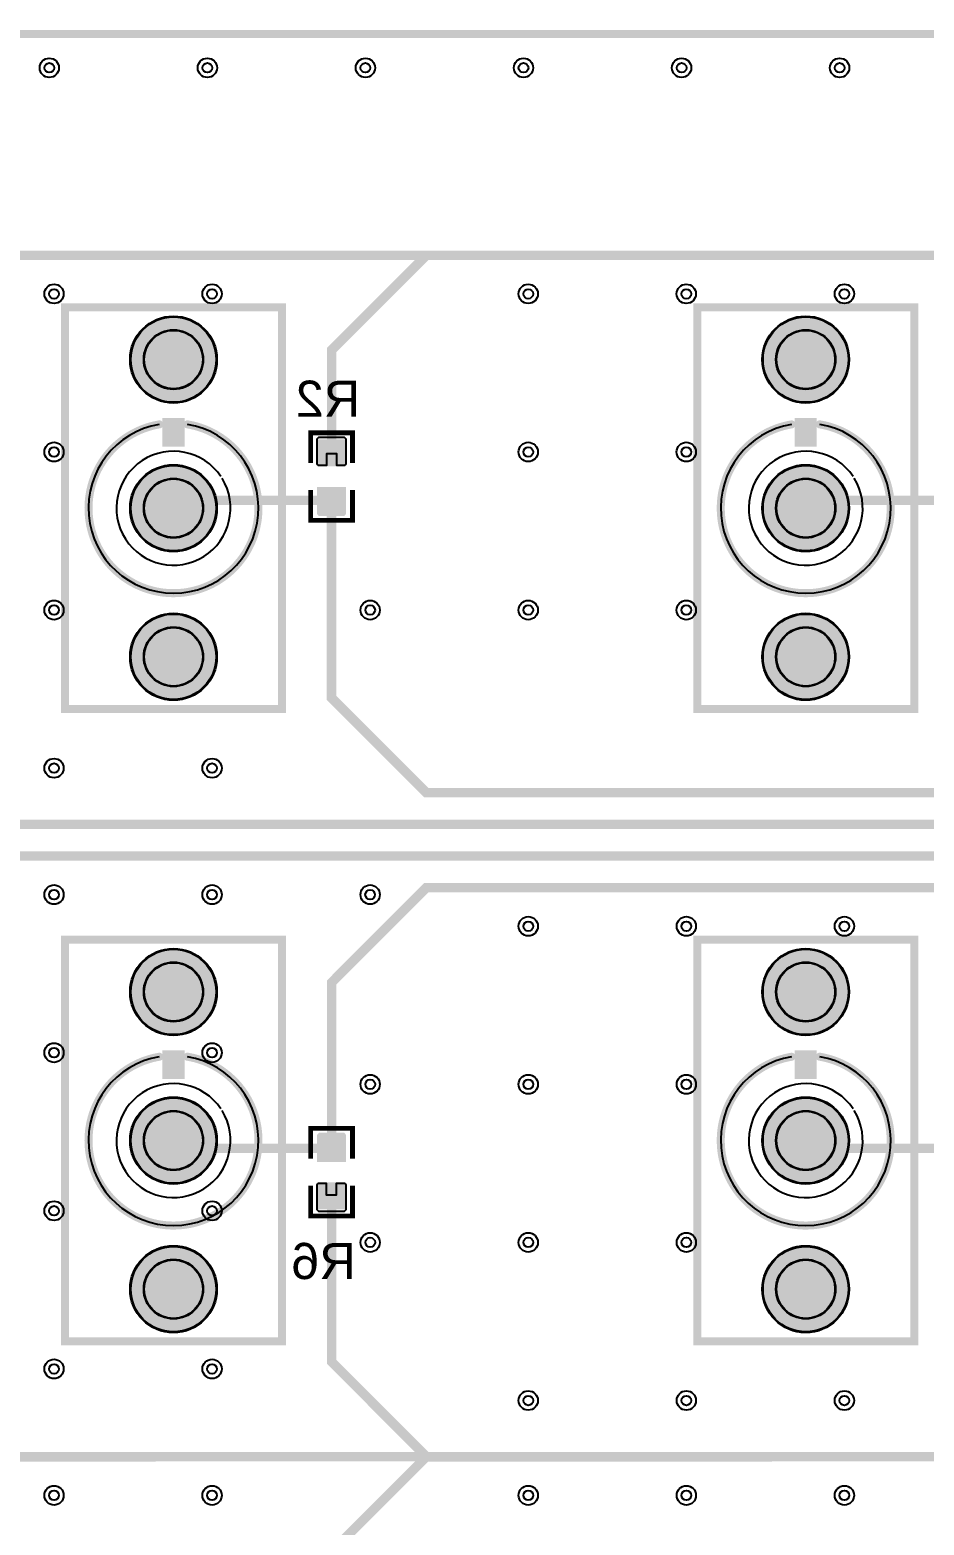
# Model space of a CAD drawing. Header units: millimetres. Extents: x 0 to 100, y 0 to 100.
# Drawn here: x 35.46 to 63.74, y 52.84 to 100.13 of the extents above; entities that cross this region are included whole.
import ezdxf

# ---------------------------------------------------------------- set-up
doc = ezdxf.new("R2010")
doc.units = ezdxf.units.MM
for name, color, linetype, true_color in [('BoardOutLine', 7, 'Continuous', 0xff00ff), ('BottomLayer', 7, 'Continuous', 0x0000ff), ('BottomPasteMaskLayer', 7, 'Continuous', 0x800000), ('BottomSilkLayer', 7, 'Continuous', 0x66cc33), ('BottomSolderMaskLayer', 7, 'Continuous', 0xaa00ff), ('Document', 7, 'Continuous', 0xffffff), ('Hole', 7, 'Continuous', 0x222222), ('Multi-Layer', 7, 'Continuous', 0xc0c0c0), ('TopSilkLayer', 7, 'Continuous', 0xffcc00), ('TopSolderMaskLayer', 7, 'Continuous', 0x800080)]:
    doc.layers.add(name, color=color, linetype=linetype, true_color=true_color)
doc.styles.get("Standard").update_dxf_attribs({"font": 'arial.ttf'})

msp = doc.modelspace()

# ---------------------------------------------------------------- hatches: boundary and pattern name
at = {"layer": 'BottomLayer'}
for points in [[(44.568, 86.35), (45.432, 86.35), (45.432, 87.156), (44.568, 87.156)], [(44.568, 85.65), (45.432, 85.65), (45.432, 84.844), (44.568, 84.844)], [(45.432, 64.35), (44.568, 64.35), (44.568, 65.156), (45.432, 65.156)], [(45.432, 63.65), (44.568, 63.65), (44.568, 62.844), (45.432, 62.844)]]:
    msp.add_hatch(color=256, dxfattribs=at).paths.add_polyline_path(points)
at = {"layer": 'BottomPasteMaskLayer'}
for points in [[(45.4, 85.645), (45.172, 85.645), (45.172, 85.265), (44.842, 85.265), (44.842, 85.645), (44.6, 85.645), (44.55, 85.595), (44.55, 84.805), (44.6, 84.755), (45.4, 84.755), (45.45, 84.805), (45.45, 85.595)], [(44.6, 64.355), (44.828, 64.355), (44.828, 64.735), (45.158, 64.735), (45.158, 64.355), (45.4, 64.355), (45.45, 64.405), (45.45, 65.195), (45.4, 65.245), (44.6, 65.245), (44.55, 65.195), (44.55, 64.405)]]:
    msp.add_hatch(color=256, dxfattribs=at).paths.add_polyline_path(points)
at = {"layer": 'BottomSolderMaskLayer'}
for points in [[(38.625, 89.7, 1), (41.375, 89.7, 1)], [(58.625, 89.7, 1), (61.375, 89.7, 1)], [(44.541, 86.326), (45.459, 86.326), (45.459, 87.18), (44.541, 87.18)], [(38.625, 85, 1), (41.375, 85, 1)], [(58.625, 85, 1), (61.375, 85, 1)], [(44.541, 85.674), (45.459, 85.674), (45.459, 84.82), (44.541, 84.82)], [(38.625, 80.3, 1), (41.375, 80.3, 1)], [(58.625, 80.3, 1), (61.375, 80.3, 1)], [(38.625, 69.7, 1), (41.375, 69.7, 1)], [(58.625, 69.7, 1), (61.375, 69.7, 1)], [(38.625, 65, 1), (41.375, 65, 1)], [(58.625, 65, 1), (61.375, 65, 1)], [(45.459, 64.326), (44.541, 64.326), (44.541, 65.18), (45.459, 65.18)], [(45.459, 63.674), (44.541, 63.674), (44.541, 62.82), (45.459, 62.82)], [(38.625, 60.3, 1), (41.375, 60.3, 1)], [(58.625, 60.3, 1), (61.375, 60.3, 1)]]:
    msp.add_hatch(color=256, dxfattribs=at).paths.add_polyline_path(points)
at = {"layer": 'Document'}
for points in [[(39.571, 87.525), (39.5, 87.512), (39.43, 87.497), (39.359, 87.48), (39.29, 87.46), (39.221, 87.439), (39.152, 87.417), (39.084, 87.392), (39.017, 87.365), (38.951, 87.336), (38.886, 87.306), (38.821, 87.273), (38.757, 87.239), (38.695, 87.203), (38.633, 87.166), (38.573, 87.126), (38.513, 87.085), (38.455, 87.042), (38.398, 86.998), (38.342, 86.952), (38.288, 86.905), (38.235, 86.856), (38.183, 86.805), (38.133, 86.753), (38.085, 86.7), (38.037, 86.645), (37.992, 86.589), (37.948, 86.532), (37.905, 86.473), (37.865, 86.414), (37.826, 86.353), (37.788, 86.291), (37.753, 86.228), (37.719, 86.164), (37.687, 86.1), (37.657, 86.034), (37.629, 85.968), (37.603, 85.9), (37.578, 85.832), (37.556, 85.764), (37.535, 85.695), (37.516, 85.625), (37.5, 85.555), (37.485, 85.484), (37.473, 85.413), (37.462, 85.341), (37.453, 85.27), (37.447, 85.198), (37.442, 85.126), (37.44, 85.053), (37.439, 84.981), (37.441, 84.909), (37.444, 84.837), (37.45, 84.765), (37.458, 84.693), (37.467, 84.622), (37.479, 84.55), (37.493, 84.479), (37.508, 84.409), (37.526, 84.339), (37.546, 84.269), (37.567, 84.2), (37.591, 84.132), (37.616, 84.065), (37.643, 83.998), (37.673, 83.932), (37.704, 83.867), (37.736, 83.802), (37.771, 83.739), (37.808, 83.677), (37.846, 83.615), (37.886, 83.555), (37.927, 83.496), (37.97, 83.438), (38.015, 83.382), (38.062, 83.326), (38.11, 83.272), (38.159, 83.22), (38.21, 83.168), (38.262, 83.119), (38.316, 83.071), (38.371, 83.024), (38.428, 82.979), (38.485, 82.935), (38.544, 82.893), (38.604, 82.853), (38.665, 82.815), (38.727, 82.778), (38.79, 82.743), (38.855, 82.71), (38.92, 82.678), (38.985, 82.649), (39.052, 82.621), (39.12, 82.595), (39.188, 82.571), (39.257, 82.549), (39.326, 82.529), (39.396, 82.511), (39.466, 82.495), (39.537, 82.481), (39.608, 82.469), (39.68, 82.459), (39.752, 82.451), (39.824, 82.445), (39.896, 82.441), (39.968, 82.439), (40.04, 82.439), (40.112, 82.442), (40.184, 82.446), (40.256, 82.452), (40.328, 82.46), (40.399, 82.47), (40.471, 82.483), (40.541, 82.497), (40.612, 82.513), (40.682, 82.531), (40.751, 82.552), (40.82, 82.574), (40.888, 82.598), (40.955, 82.624), (41.022, 82.652), (41.088, 82.681), (41.153, 82.713), (41.217, 82.746), (41.28, 82.782), (41.342, 82.819), (41.403, 82.857), (41.462, 82.898), (41.521, 82.94), (41.579, 82.983), (41.635, 83.029), (41.69, 83.076), (41.743, 83.124), (41.796, 83.174), (41.846, 83.225), (41.896, 83.278), (41.943, 83.332), (41.99, 83.388), (42.034, 83.444), (42.077, 83.502), (42.119, 83.562), (42.159, 83.622), (42.197, 83.683), (42.233, 83.746), (42.267, 83.809), (42.3, 83.874), (42.331, 83.939), (42.36, 84.005), (42.387, 84.072), (42.412, 84.14), (42.435, 84.208), (42.457, 84.277), (42.476, 84.346), (42.494, 84.417), (42.509, 84.487), (42.523, 84.558), (42.534, 84.629), (42.543, 84.701), (42.551, 84.773), (42.556, 84.845), (42.56, 84.917), (42.561, 84.989), (42.56, 85.061), (42.557, 85.133), (42.553, 85.205), (42.546, 85.277), (42.537, 85.349), (42.526, 85.42), (42.513, 85.491), (42.498, 85.562), (42.482, 85.632), (42.463, 85.702), (42.442, 85.771), (42.419, 85.84), (42.395, 85.908), (42.368, 85.975), (42.34, 86.041), (42.309, 86.107), (42.277, 86.171), (42.243, 86.235), (42.208, 86.298), (42.17, 86.36), (42.131, 86.42), (42.09, 86.48), (42.048, 86.538), (42.003, 86.595), (41.958, 86.651), (41.91, 86.706), (41.861, 86.759), (41.811, 86.811), (41.759, 86.861), (41.706, 86.91), (41.652, 86.957), (41.596, 87.003), (41.539, 87.047), (41.48, 87.09), (41.421, 87.131), (41.36, 87.17), (41.298, 87.207), (41.236, 87.243), (41.172, 87.277), (41.107, 87.309), (41.042, 87.339), (40.975, 87.368), (40.908, 87.394), (40.84, 87.419), (40.772, 87.442), (40.703, 87.463), (40.633, 87.481), (40.563, 87.498), (40.492, 87.513), (40.421, 87.526), (40.405, 87.53), (40.389, 87.536), (40.375, 87.544), (40.361, 87.553), (40.349, 87.565), (40.339, 87.578), (40.33, 87.592), (40.323, 87.607), (40.318, 87.623), (40.316, 87.639), (40.315, 87.656), (40.317, 87.672), (40.32, 87.688), (40.326, 87.704), (40.334, 87.719), (40.344, 87.732), (40.355, 87.744), (40.368, 87.755), (40.382, 87.763), (40.397, 87.77), (40.413, 87.775), (40.43, 87.778), (40.446, 87.778), (40.463, 87.777), (40.537, 87.763), (40.612, 87.748), (40.685, 87.73), (40.759, 87.711), (40.831, 87.689), (40.903, 87.666), (40.975, 87.641), (41.046, 87.614), (41.116, 87.584), (41.185, 87.554), (41.253, 87.521), (41.32, 87.486), (41.387, 87.45), (41.452, 87.411), (41.517, 87.371), (41.58, 87.33), (41.642, 87.286), (41.703, 87.241), (41.763, 87.195), (41.821, 87.146), (41.878, 87.097), (41.934, 87.045), (41.988, 86.993), (42.041, 86.938), (42.093, 86.883), (42.143, 86.826), (42.191, 86.767), (42.238, 86.708), (42.283, 86.647), (42.327, 86.585), (42.368, 86.522), (42.408, 86.457), (42.447, 86.392), (42.483, 86.326), (42.518, 86.258), (42.551, 86.19), (42.582, 86.121), (42.611, 86.051), (42.639, 85.98), (42.664, 85.909), (42.688, 85.837), (42.709, 85.764), (42.729, 85.691), (42.747, 85.617), (42.762, 85.543), (42.776, 85.469), (42.787, 85.394), (42.797, 85.319), (42.805, 85.243), (42.81, 85.168), (42.814, 85.092), (42.815, 85.016), (42.814, 84.94), (42.812, 84.865), (42.807, 84.789), (42.8, 84.713), (42.792, 84.638), (42.781, 84.563), (42.768, 84.488), (42.753, 84.414), (42.737, 84.34), (42.718, 84.267), (42.697, 84.194), (42.674, 84.122), (42.65, 84.05), (42.623, 83.979), (42.595, 83.909), (42.565, 83.839), (42.532, 83.771), (42.498, 83.703), (42.463, 83.636), (42.425, 83.57), (42.386, 83.506), (42.344, 83.442), (42.302, 83.379), (42.257, 83.318), (42.211, 83.258), (42.163, 83.199), (42.114, 83.141), (42.063, 83.085), (42.011, 83.03), (41.957, 82.977), (41.902, 82.925), (41.846, 82.874), (41.788, 82.826), (41.729, 82.778), (41.668, 82.732), (41.606, 82.688), (41.544, 82.646), (41.48, 82.605), (41.415, 82.566), (41.349, 82.529), (41.282, 82.494), (41.214, 82.46), (41.145, 82.428), (41.075, 82.398), (41.005, 82.37), (40.934, 82.344), (40.862, 82.32), (40.789, 82.298), (40.716, 82.278), (40.643, 82.259), (40.569, 82.243), (40.494, 82.229), (40.42, 82.217), (40.345, 82.206), (40.269, 82.198), (40.194, 82.192), (40.118, 82.188), (40.042, 82.185), (39.967, 82.185), (39.891, 82.187), (39.815, 82.191), (39.74, 82.197), (39.664, 82.205), (39.589, 82.215), (39.514, 82.227), (39.44, 82.241), (39.366, 82.257), (39.292, 82.276), (39.219, 82.296), (39.147, 82.318), (39.075, 82.342), (39.003, 82.367), (38.933, 82.395), (38.863, 82.425), (38.794, 82.456), (38.726, 82.49), (38.659, 82.525), (38.593, 82.562), (38.528, 82.601), (38.464, 82.641), (38.401, 82.683), (38.339, 82.727), (38.279, 82.773), (38.219, 82.82), (38.161, 82.869), (38.104, 82.919), (38.049, 82.971), (37.995, 83.024), (37.943, 83.079), (37.892, 83.135), (37.842, 83.192), (37.794, 83.251), (37.748, 83.311), (37.704, 83.372), (37.661, 83.435), (37.619, 83.498), (37.58, 83.563), (37.542, 83.628), (37.506, 83.695), (37.472, 83.763), (37.439, 83.831), (37.409, 83.901), (37.38, 83.971), (37.353, 84.042), (37.328, 84.113), (37.306, 84.186), (37.285, 84.258), (37.266, 84.332), (37.249, 84.406), (37.234, 84.48), (37.221, 84.554), (37.21, 84.629), (37.201, 84.705), (37.194, 84.78), (37.189, 84.856), (37.186, 84.932), (37.185, 85.007), (37.186, 85.083), (37.19, 85.159), (37.195, 85.234), (37.202, 85.31), (37.212, 85.385), (37.223, 85.46), (37.236, 85.535), (37.252, 85.609), (37.269, 85.683), (37.289, 85.756), (37.31, 85.829), (37.333, 85.901), (37.358, 85.972), (37.385, 86.043), (37.414, 86.113), (37.445, 86.182), (37.478, 86.25), (37.513, 86.318), (37.549, 86.384), (37.587, 86.45), (37.627, 86.514), (37.669, 86.578), (37.712, 86.64), (37.757, 86.701), (37.804, 86.76), (37.852, 86.819), (37.902, 86.876), (37.953, 86.932), (38.006, 86.986), (38.06, 87.039), (38.115, 87.091), (38.172, 87.141), (38.231, 87.189), (38.29, 87.236), (38.351, 87.281), (38.413, 87.325), (38.476, 87.367), (38.54, 87.407), (38.606, 87.445), (38.672, 87.482), (38.739, 87.517), (38.808, 87.55), (38.877, 87.581), (38.947, 87.61), (39.017, 87.638), (39.089, 87.663), (39.161, 87.687), (39.233, 87.708), (39.306, 87.728), (39.38, 87.746), (39.454, 87.761), (39.529, 87.775), (39.545, 87.777), (39.561, 87.777), (39.577, 87.775), (39.592, 87.771), (39.607, 87.765), (39.621, 87.757), (39.634, 87.747), (39.646, 87.736), (39.656, 87.723), (39.664, 87.709), (39.671, 87.695), (39.675, 87.679), (39.678, 87.664), (39.679, 87.647), (39.677, 87.631), (39.674, 87.616), (39.669, 87.601), (39.661, 87.586), (39.652, 87.573), (39.642, 87.561), (39.63, 87.55), (39.616, 87.541), (39.602, 87.534), (39.587, 87.528), (39.571, 87.525)], [(39.65, 86.95), (40.35, 86.95), (40.35, 87.85), (39.65, 87.85)], [(59.571, 87.525), (59.5, 87.512), (59.43, 87.497), (59.359, 87.48), (59.29, 87.461), (59.221, 87.44), (59.152, 87.417), (59.084, 87.392), (59.017, 87.365), (58.951, 87.336), (58.886, 87.306), (58.821, 87.273), (58.757, 87.239), (58.695, 87.203), (58.633, 87.166), (58.573, 87.126), (58.513, 87.085), (58.455, 87.043), (58.398, 86.998), (58.342, 86.952), (58.288, 86.905), (58.235, 86.856), (58.183, 86.805), (58.133, 86.753), (58.085, 86.7), (58.037, 86.645), (57.992, 86.589), (57.948, 86.532), (57.905, 86.473), (57.865, 86.414), (57.826, 86.353), (57.788, 86.291), (57.753, 86.228), (57.719, 86.165), (57.687, 86.1), (57.657, 86.034), (57.629, 85.968), (57.603, 85.9), (57.578, 85.832), (57.556, 85.764), (57.535, 85.695), (57.516, 85.625), (57.5, 85.555), (57.485, 85.484), (57.473, 85.413), (57.462, 85.341), (57.453, 85.27), (57.447, 85.198), (57.442, 85.126), (57.44, 85.054), (57.439, 84.981), (57.441, 84.909), (57.444, 84.837), (57.45, 84.765), (57.457, 84.693), (57.467, 84.622), (57.479, 84.55), (57.493, 84.479), (57.508, 84.409), (57.526, 84.339), (57.545, 84.269), (57.567, 84.201), (57.591, 84.132), (57.616, 84.065), (57.643, 83.998), (57.672, 83.932), (57.704, 83.867), (57.736, 83.802), (57.771, 83.739), (57.808, 83.677), (57.846, 83.615), (57.886, 83.555), (57.927, 83.496), (57.97, 83.438), (58.015, 83.382), (58.062, 83.326), (58.11, 83.272), (58.159, 83.22), (58.21, 83.169), (58.262, 83.119), (58.316, 83.071), (58.371, 83.024), (58.428, 82.979), (58.485, 82.935), (58.544, 82.893), (58.604, 82.853), (58.665, 82.815), (58.727, 82.778), (58.79, 82.743), (58.854, 82.71), (58.919, 82.678), (58.985, 82.649), (59.052, 82.621), (59.12, 82.595), (59.188, 82.571), (59.256, 82.549), (59.326, 82.529), (59.396, 82.511), (59.466, 82.495), (59.537, 82.481), (59.608, 82.469), (59.68, 82.459), (59.752, 82.451), (59.823, 82.445), (59.896, 82.441), (59.968, 82.439), (60.04, 82.439), (60.112, 82.442), (60.184, 82.446), (60.256, 82.452), (60.328, 82.46), (60.399, 82.47), (60.471, 82.483), (60.541, 82.497), (60.612, 82.513), (60.682, 82.531), (60.751, 82.552), (60.82, 82.574), (60.888, 82.598), (60.955, 82.624), (61.022, 82.652), (61.088, 82.682), (61.152, 82.713), (61.216, 82.746), (61.28, 82.782), (61.342, 82.819), (61.403, 82.857), (61.462, 82.898), (61.521, 82.94), (61.579, 82.984), (61.635, 83.029), (61.69, 83.076), (61.743, 83.124), (61.795, 83.174), (61.846, 83.225), (61.896, 83.278), (61.943, 83.332), (61.99, 83.388), (62.034, 83.444), (62.077, 83.502), (62.119, 83.562), (62.158, 83.622), (62.196, 83.683), (62.233, 83.746), (62.267, 83.809), (62.3, 83.874), (62.331, 83.939), (62.36, 84.005), (62.387, 84.072), (62.412, 84.14), (62.435, 84.208), (62.457, 84.277), (62.476, 84.346), (62.494, 84.417), (62.509, 84.487), (62.522, 84.558), (62.534, 84.629), (62.543, 84.701), (62.551, 84.773), (62.556, 84.845), (62.56, 84.917), (62.561, 84.989), (62.56, 85.061), (62.557, 85.133), (62.553, 85.206), (62.546, 85.277), (62.537, 85.349), (62.526, 85.42), (62.513, 85.492), (62.498, 85.562), (62.482, 85.632), (62.463, 85.702), (62.442, 85.771), (62.419, 85.84), (62.395, 85.908), (62.368, 85.975), (62.34, 86.041), (62.309, 86.107), (62.277, 86.171), (62.243, 86.235), (62.208, 86.298), (62.17, 86.36), (62.131, 86.42), (62.09, 86.48), (62.048, 86.538), (62.003, 86.595), (61.958, 86.651), (61.91, 86.706), (61.861, 86.759), (61.811, 86.811), (61.759, 86.861), (61.706, 86.91), (61.652, 86.957), (61.596, 87.003), (61.539, 87.047), (61.48, 87.09), (61.421, 87.131), (61.36, 87.17), (61.298, 87.207), (61.236, 87.243), (61.172, 87.277), (61.107, 87.309), (61.042, 87.34), (60.975, 87.368), (60.908, 87.395), (60.84, 87.419), (60.772, 87.442), (60.703, 87.463), (60.633, 87.482), (60.563, 87.498), (60.492, 87.513), (60.421, 87.526), (60.405, 87.53), (60.389, 87.536), (60.375, 87.544), (60.361, 87.553), (60.349, 87.565), (60.339, 87.578), (60.33, 87.592), (60.323, 87.607), (60.318, 87.623), (60.315, 87.639), (60.315, 87.656), (60.317, 87.672), (60.32, 87.688), (60.326, 87.704), (60.334, 87.719), (60.344, 87.732), (60.355, 87.744), (60.368, 87.755), (60.382, 87.764), (60.397, 87.77), (60.413, 87.775), (60.43, 87.778), (60.446, 87.778), (60.463, 87.777), (60.537, 87.763), (60.612, 87.748), (60.685, 87.73), (60.759, 87.711), (60.831, 87.689), (60.903, 87.666), (60.975, 87.641), (61.045, 87.614), (61.115, 87.585), (61.185, 87.554), (61.253, 87.521), (61.32, 87.486), (61.387, 87.45), (61.452, 87.411), (61.517, 87.372), (61.58, 87.33), (61.642, 87.286), (61.703, 87.241), (61.763, 87.195), (61.821, 87.147), (61.878, 87.097), (61.934, 87.045), (61.988, 86.993), (62.041, 86.938), (62.093, 86.883), (62.143, 86.826), (62.191, 86.767), (62.238, 86.708), (62.283, 86.647), (62.326, 86.585), (62.368, 86.522), (62.408, 86.457), (62.447, 86.392), (62.483, 86.326), (62.518, 86.258), (62.551, 86.19), (62.582, 86.121), (62.611, 86.051), (62.639, 85.98), (62.664, 85.909), (62.688, 85.837), (62.709, 85.764), (62.729, 85.691), (62.746, 85.617), (62.762, 85.543), (62.776, 85.469), (62.787, 85.394), (62.797, 85.319), (62.804, 85.243), (62.81, 85.168), (62.813, 85.092), (62.815, 85.016), (62.814, 84.94), (62.812, 84.865), (62.807, 84.789), (62.8, 84.713), (62.792, 84.638), (62.781, 84.563), (62.768, 84.488), (62.753, 84.414), (62.737, 84.34), (62.718, 84.267), (62.697, 84.194), (62.674, 84.122), (62.65, 84.05), (62.623, 83.979), (62.595, 83.909), (62.564, 83.839), (62.532, 83.771), (62.498, 83.703), (62.462, 83.636), (62.425, 83.57), (62.386, 83.506), (62.344, 83.442), (62.302, 83.379), (62.257, 83.318), (62.211, 83.258), (62.163, 83.199), (62.114, 83.141), (62.063, 83.085), (62.011, 83.03), (61.957, 82.977), (61.902, 82.925), (61.846, 82.874), (61.788, 82.826), (61.728, 82.778), (61.668, 82.733), (61.606, 82.688), (61.544, 82.646), (61.48, 82.605), (61.415, 82.566), (61.349, 82.529), (61.282, 82.494), (61.214, 82.46), (61.145, 82.428), (61.075, 82.399), (61.005, 82.371), (60.934, 82.344), (60.862, 82.32), (60.789, 82.298), (60.716, 82.278), (60.643, 82.259), (60.569, 82.243), (60.494, 82.229), (60.42, 82.217), (60.345, 82.206), (60.269, 82.198), (60.194, 82.192), (60.118, 82.188), (60.042, 82.185), (59.967, 82.185), (59.891, 82.187), (59.815, 82.191), (59.74, 82.197), (59.664, 82.205), (59.589, 82.215), (59.514, 82.227), (59.44, 82.241), (59.366, 82.258), (59.292, 82.276), (59.219, 82.296), (59.147, 82.318), (59.075, 82.342), (59.003, 82.367), (58.933, 82.395), (58.863, 82.425), (58.794, 82.456), (58.726, 82.49), (58.659, 82.525), (58.593, 82.562), (58.528, 82.601), (58.464, 82.641), (58.401, 82.683), (58.339, 82.727), (58.279, 82.773), (58.219, 82.82), (58.161, 82.869), (58.104, 82.919), (58.049, 82.971), (57.995, 83.024), (57.943, 83.079), (57.892, 83.135), (57.842, 83.192), (57.794, 83.251), (57.748, 83.311), (57.703, 83.372), (57.66, 83.435), (57.619, 83.498), (57.58, 83.563), (57.542, 83.629), (57.506, 83.695), (57.472, 83.763), (57.439, 83.831), (57.409, 83.901), (57.38, 83.971), (57.353, 84.042), (57.328, 84.113), (57.306, 84.186), (57.285, 84.258), (57.266, 84.332), (57.249, 84.406), (57.234, 84.48), (57.221, 84.555), (57.21, 84.63), (57.201, 84.705), (57.194, 84.78), (57.189, 84.856), (57.186, 84.932), (57.185, 85.007), (57.186, 85.083), (57.19, 85.159), (57.195, 85.234), (57.202, 85.31), (57.212, 85.385), (57.223, 85.46), (57.236, 85.535), (57.252, 85.609), (57.269, 85.683), (57.288, 85.756), (57.31, 85.829), (57.333, 85.901), (57.358, 85.972), (57.385, 86.043), (57.414, 86.113), (57.445, 86.182), (57.478, 86.25), (57.513, 86.318), (57.549, 86.384), (57.587, 86.45), (57.627, 86.514), (57.669, 86.578), (57.712, 86.64), (57.757, 86.701), (57.804, 86.761), (57.852, 86.819), (57.901, 86.876), (57.953, 86.932), (58.006, 86.986), (58.06, 87.039), (58.115, 87.091), (58.172, 87.141), (58.231, 87.189), (58.29, 87.236), (58.351, 87.281), (58.413, 87.325), (58.476, 87.367), (58.54, 87.407), (58.606, 87.445), (58.672, 87.482), (58.739, 87.517), (58.808, 87.55), (58.877, 87.581), (58.946, 87.61), (59.017, 87.638), (59.088, 87.663), (59.161, 87.687), (59.233, 87.708), (59.306, 87.728), (59.38, 87.746), (59.454, 87.762), (59.529, 87.775), (59.545, 87.777), (59.561, 87.777), (59.577, 87.775), (59.592, 87.771), (59.607, 87.765), (59.621, 87.757), (59.634, 87.747), (59.646, 87.736), (59.656, 87.723), (59.664, 87.71), (59.671, 87.695), (59.675, 87.679), (59.678, 87.664), (59.679, 87.648), (59.677, 87.632), (59.674, 87.616), (59.668, 87.601), (59.661, 87.586), (59.652, 87.573), (59.642, 87.561), (59.63, 87.55), (59.616, 87.541), (59.602, 87.534), (59.587, 87.528), (59.571, 87.525)], [(59.65, 86.95), (60.35, 86.95), (60.35, 87.85), (59.65, 87.85)], [(39.571, 67.525), (39.5, 67.512), (39.43, 67.497), (39.359, 67.48), (39.29, 67.461), (39.221, 67.44), (39.152, 67.417), (39.084, 67.392), (39.017, 67.365), (38.951, 67.336), (38.886, 67.306), (38.821, 67.273), (38.757, 67.239), (38.695, 67.203), (38.633, 67.166), (38.573, 67.126), (38.513, 67.085), (38.455, 67.043), (38.398, 66.998), (38.342, 66.952), (38.288, 66.905), (38.235, 66.856), (38.183, 66.805), (38.133, 66.753), (38.085, 66.7), (38.037, 66.645), (37.992, 66.589), (37.948, 66.532), (37.905, 66.473), (37.865, 66.414), (37.826, 66.353), (37.788, 66.291), (37.753, 66.228), (37.719, 66.165), (37.687, 66.1), (37.657, 66.034), (37.629, 65.968), (37.603, 65.9), (37.578, 65.832), (37.556, 65.764), (37.535, 65.695), (37.516, 65.625), (37.5, 65.555), (37.485, 65.484), (37.473, 65.413), (37.462, 65.341), (37.453, 65.27), (37.447, 65.198), (37.442, 65.126), (37.44, 65.054), (37.439, 64.981), (37.441, 64.909), (37.444, 64.837), (37.45, 64.765), (37.457, 64.693), (37.467, 64.622), (37.479, 64.55), (37.493, 64.479), (37.508, 64.409), (37.526, 64.339), (37.545, 64.269), (37.567, 64.201), (37.591, 64.132), (37.616, 64.065), (37.643, 63.998), (37.672, 63.932), (37.704, 63.867), (37.736, 63.802), (37.771, 63.739), (37.808, 63.677), (37.846, 63.615), (37.886, 63.555), (37.927, 63.496), (37.97, 63.438), (38.015, 63.382), (38.062, 63.326), (38.11, 63.272), (38.159, 63.22), (38.21, 63.169), (38.262, 63.119), (38.316, 63.071), (38.371, 63.024), (38.428, 62.979), (38.485, 62.935), (38.544, 62.893), (38.604, 62.853), (38.665, 62.815), (38.727, 62.778), (38.79, 62.743), (38.854, 62.71), (38.919, 62.678), (38.985, 62.649), (39.052, 62.621), (39.12, 62.595), (39.188, 62.571), (39.256, 62.549), (39.326, 62.529), (39.396, 62.511), (39.466, 62.495), (39.537, 62.481), (39.608, 62.469), (39.68, 62.459), (39.752, 62.451), (39.823, 62.445), (39.896, 62.441), (39.968, 62.439), (40.04, 62.439), (40.112, 62.442), (40.184, 62.446), (40.256, 62.452), (40.328, 62.46), (40.399, 62.47), (40.471, 62.483), (40.541, 62.497), (40.612, 62.513), (40.682, 62.531), (40.751, 62.552), (40.82, 62.574), (40.888, 62.598), (40.955, 62.624), (41.022, 62.652), (41.088, 62.682), (41.152, 62.713), (41.216, 62.746), (41.28, 62.782), (41.342, 62.819), (41.403, 62.857), (41.462, 62.898), (41.521, 62.94), (41.579, 62.984), (41.635, 63.029), (41.69, 63.076), (41.743, 63.124), (41.795, 63.174), (41.846, 63.225), (41.896, 63.278), (41.943, 63.332), (41.99, 63.388), (42.034, 63.444), (42.077, 63.502), (42.119, 63.562), (42.158, 63.622), (42.196, 63.683), (42.233, 63.746), (42.267, 63.809), (42.3, 63.874), (42.331, 63.939), (42.36, 64.005), (42.387, 64.072), (42.412, 64.14), (42.435, 64.208), (42.457, 64.277), (42.476, 64.346), (42.494, 64.417), (42.509, 64.487), (42.522, 64.558), (42.534, 64.629), (42.543, 64.701), (42.551, 64.773), (42.556, 64.845), (42.56, 64.917), (42.561, 64.989), (42.56, 65.061), (42.557, 65.133), (42.553, 65.206), (42.546, 65.277), (42.537, 65.349), (42.526, 65.42), (42.513, 65.492), (42.498, 65.562), (42.482, 65.632), (42.463, 65.702), (42.442, 65.771), (42.419, 65.84), (42.395, 65.908), (42.368, 65.975), (42.34, 66.041), (42.309, 66.107), (42.277, 66.171), (42.243, 66.235), (42.208, 66.298), (42.17, 66.36), (42.131, 66.42), (42.09, 66.48), (42.048, 66.538), (42.003, 66.595), (41.958, 66.651), (41.91, 66.706), (41.861, 66.759), (41.811, 66.811), (41.759, 66.861), (41.706, 66.91), (41.652, 66.957), (41.596, 67.003), (41.539, 67.047), (41.48, 67.09), (41.421, 67.131), (41.36, 67.17), (41.298, 67.207), (41.236, 67.243), (41.172, 67.277), (41.107, 67.309), (41.042, 67.34), (40.975, 67.368), (40.908, 67.395), (40.84, 67.419), (40.772, 67.442), (40.703, 67.463), (40.633, 67.482), (40.563, 67.498), (40.492, 67.513), (40.421, 67.526), (40.405, 67.53), (40.389, 67.536), (40.375, 67.544), (40.361, 67.553), (40.349, 67.565), (40.339, 67.578), (40.33, 67.592), (40.323, 67.607), (40.318, 67.623), (40.315, 67.639), (40.315, 67.656), (40.317, 67.672), (40.32, 67.688), (40.326, 67.704), (40.334, 67.719), (40.344, 67.732), (40.355, 67.744), (40.368, 67.755), (40.382, 67.764), (40.397, 67.77), (40.413, 67.775), (40.43, 67.778), (40.446, 67.778), (40.463, 67.777), (40.537, 67.763), (40.612, 67.748), (40.685, 67.73), (40.759, 67.711), (40.831, 67.689), (40.903, 67.666), (40.975, 67.641), (41.045, 67.614), (41.115, 67.585), (41.185, 67.554), (41.253, 67.521), (41.32, 67.486), (41.387, 67.45), (41.452, 67.411), (41.517, 67.372), (41.58, 67.33), (41.642, 67.286), (41.703, 67.241), (41.763, 67.195), (41.821, 67.147), (41.878, 67.097), (41.934, 67.045), (41.988, 66.993), (42.041, 66.938), (42.093, 66.883), (42.143, 66.826), (42.191, 66.767), (42.238, 66.708), (42.283, 66.647), (42.326, 66.585), (42.368, 66.522), (42.408, 66.457), (42.447, 66.392), (42.483, 66.326), (42.518, 66.258), (42.551, 66.19), (42.582, 66.121), (42.611, 66.051), (42.639, 65.98), (42.664, 65.909), (42.688, 65.837), (42.709, 65.764), (42.729, 65.691), (42.746, 65.617), (42.762, 65.543), (42.776, 65.469), (42.787, 65.394), (42.797, 65.319), (42.804, 65.243), (42.81, 65.168), (42.813, 65.092), (42.815, 65.016), (42.814, 64.94), (42.812, 64.865), (42.807, 64.789), (42.8, 64.713), (42.792, 64.638), (42.781, 64.563), (42.768, 64.488), (42.753, 64.414), (42.737, 64.34), (42.718, 64.267), (42.697, 64.194), (42.674, 64.122), (42.65, 64.05), (42.623, 63.979), (42.595, 63.909), (42.564, 63.839), (42.532, 63.771), (42.498, 63.703), (42.462, 63.636), (42.425, 63.57), (42.386, 63.506), (42.344, 63.442), (42.302, 63.379), (42.257, 63.318), (42.211, 63.258), (42.163, 63.199), (42.114, 63.141), (42.063, 63.085), (42.011, 63.03), (41.957, 62.977), (41.902, 62.925), (41.846, 62.874), (41.788, 62.826), (41.728, 62.778), (41.668, 62.733), (41.606, 62.688), (41.544, 62.646), (41.48, 62.605), (41.415, 62.566), (41.349, 62.529), (41.282, 62.494), (41.214, 62.46), (41.145, 62.428), (41.075, 62.399), (41.005, 62.371), (40.934, 62.344), (40.862, 62.32), (40.789, 62.298), (40.716, 62.278), (40.643, 62.259), (40.569, 62.243), (40.494, 62.229), (40.42, 62.217), (40.345, 62.206), (40.269, 62.198), (40.194, 62.192), (40.118, 62.188), (40.042, 62.185), (39.967, 62.185), (39.891, 62.187), (39.815, 62.191), (39.74, 62.197), (39.664, 62.205), (39.589, 62.215), (39.514, 62.227), (39.44, 62.241), (39.366, 62.258), (39.292, 62.276), (39.219, 62.296), (39.147, 62.318), (39.075, 62.342), (39.003, 62.367), (38.933, 62.395), (38.863, 62.425), (38.794, 62.456), (38.726, 62.49), (38.659, 62.525), (38.593, 62.562), (38.528, 62.601), (38.464, 62.641), (38.401, 62.683), (38.339, 62.727), (38.279, 62.773), (38.219, 62.82), (38.161, 62.869), (38.104, 62.919), (38.049, 62.971), (37.995, 63.024), (37.943, 63.079), (37.892, 63.135), (37.842, 63.192), (37.794, 63.251), (37.748, 63.311), (37.703, 63.372), (37.66, 63.435), (37.619, 63.498), (37.58, 63.563), (37.542, 63.629), (37.506, 63.695), (37.472, 63.763), (37.439, 63.831), (37.409, 63.901), (37.38, 63.971), (37.353, 64.042), (37.328, 64.113), (37.306, 64.186), (37.285, 64.258), (37.266, 64.332), (37.249, 64.406), (37.234, 64.48), (37.221, 64.555), (37.21, 64.63), (37.201, 64.705), (37.194, 64.78), (37.189, 64.856), (37.186, 64.932), (37.185, 65.007), (37.186, 65.083), (37.19, 65.159), (37.195, 65.234), (37.202, 65.31), (37.212, 65.385), (37.223, 65.46), (37.236, 65.535), (37.252, 65.609), (37.269, 65.683), (37.288, 65.756), (37.31, 65.829), (37.333, 65.901), (37.358, 65.972), (37.385, 66.043), (37.414, 66.113), (37.445, 66.182), (37.478, 66.25), (37.513, 66.318), (37.549, 66.384), (37.587, 66.45), (37.627, 66.514), (37.669, 66.578), (37.712, 66.64), (37.757, 66.701), (37.804, 66.761), (37.852, 66.819), (37.901, 66.876), (37.953, 66.932), (38.006, 66.986), (38.06, 67.039), (38.115, 67.091), (38.172, 67.141), (38.231, 67.189), (38.29, 67.236), (38.351, 67.281), (38.413, 67.325), (38.476, 67.367), (38.54, 67.407), (38.606, 67.445), (38.672, 67.482), (38.739, 67.517), (38.808, 67.55), (38.877, 67.581), (38.946, 67.61), (39.017, 67.638), (39.088, 67.663), (39.161, 67.687), (39.233, 67.708), (39.306, 67.728), (39.38, 67.746), (39.454, 67.762), (39.529, 67.775), (39.545, 67.777), (39.561, 67.777), (39.577, 67.775), (39.592, 67.771), (39.607, 67.765), (39.621, 67.757), (39.634, 67.747), (39.646, 67.736), (39.656, 67.723), (39.664, 67.71), (39.671, 67.695), (39.675, 67.679), (39.678, 67.664), (39.679, 67.648), (39.677, 67.632), (39.674, 67.616), (39.668, 67.601), (39.661, 67.586), (39.652, 67.573), (39.642, 67.561), (39.63, 67.55), (39.616, 67.541), (39.602, 67.534), (39.587, 67.528), (39.571, 67.525)], [(39.65, 66.95), (40.35, 66.95), (40.35, 67.85), (39.65, 67.85)], [(59.571, 67.525), (59.5, 67.512), (59.43, 67.497), (59.359, 67.48), (59.29, 67.461), (59.221, 67.44), (59.152, 67.417), (59.084, 67.392), (59.017, 67.365), (58.951, 67.336), (58.886, 67.306), (58.821, 67.273), (58.757, 67.239), (58.695, 67.203), (58.633, 67.166), (58.573, 67.126), (58.513, 67.085), (58.455, 67.043), (58.398, 66.998), (58.342, 66.952), (58.288, 66.905), (58.235, 66.856), (58.183, 66.805), (58.133, 66.753), (58.085, 66.7), (58.037, 66.645), (57.992, 66.589), (57.948, 66.532), (57.905, 66.473), (57.865, 66.414), (57.826, 66.353), (57.788, 66.291), (57.753, 66.228), (57.719, 66.165), (57.687, 66.1), (57.657, 66.034), (57.629, 65.968), (57.603, 65.9), (57.578, 65.832), (57.556, 65.764), (57.535, 65.695), (57.516, 65.625), (57.5, 65.555), (57.485, 65.484), (57.473, 65.413), (57.462, 65.341), (57.453, 65.27), (57.447, 65.198), (57.442, 65.126), (57.44, 65.054), (57.439, 64.981), (57.441, 64.909), (57.444, 64.837), (57.45, 64.765), (57.457, 64.693), (57.467, 64.622), (57.479, 64.55), (57.493, 64.479), (57.508, 64.409), (57.526, 64.339), (57.545, 64.269), (57.567, 64.201), (57.591, 64.132), (57.616, 64.065), (57.643, 63.998), (57.672, 63.932), (57.704, 63.867), (57.736, 63.802), (57.771, 63.739), (57.808, 63.677), (57.846, 63.615), (57.886, 63.555), (57.927, 63.496), (57.97, 63.438), (58.015, 63.382), (58.062, 63.326), (58.11, 63.272), (58.159, 63.22), (58.21, 63.169), (58.262, 63.119), (58.316, 63.071), (58.371, 63.024), (58.428, 62.979), (58.485, 62.935), (58.544, 62.893), (58.604, 62.853), (58.665, 62.815), (58.727, 62.778), (58.79, 62.743), (58.854, 62.71), (58.919, 62.678), (58.985, 62.649), (59.052, 62.621), (59.12, 62.595), (59.188, 62.571), (59.256, 62.549), (59.326, 62.529), (59.396, 62.511), (59.466, 62.495), (59.537, 62.481), (59.608, 62.469), (59.68, 62.459), (59.752, 62.451), (59.823, 62.445), (59.896, 62.441), (59.968, 62.439), (60.04, 62.439), (60.112, 62.442), (60.184, 62.446), (60.256, 62.452), (60.328, 62.46), (60.399, 62.47), (60.471, 62.483), (60.541, 62.497), (60.612, 62.513), (60.682, 62.531), (60.751, 62.552), (60.82, 62.574), (60.888, 62.598), (60.955, 62.624), (61.022, 62.652), (61.088, 62.682), (61.152, 62.713), (61.216, 62.746), (61.28, 62.782), (61.342, 62.819), (61.403, 62.857), (61.462, 62.898), (61.521, 62.94), (61.579, 62.984), (61.635, 63.029), (61.69, 63.076), (61.743, 63.124), (61.795, 63.174), (61.846, 63.225), (61.896, 63.278), (61.943, 63.332), (61.99, 63.388), (62.034, 63.444), (62.077, 63.502), (62.119, 63.562), (62.158, 63.622), (62.196, 63.683), (62.233, 63.746), (62.267, 63.809), (62.3, 63.874), (62.331, 63.939), (62.36, 64.005), (62.387, 64.072), (62.412, 64.14), (62.435, 64.208), (62.457, 64.277), (62.476, 64.346), (62.494, 64.417), (62.509, 64.487), (62.522, 64.558), (62.534, 64.629), (62.543, 64.701), (62.551, 64.773), (62.556, 64.845), (62.56, 64.917), (62.561, 64.989), (62.56, 65.061), (62.557, 65.133), (62.553, 65.206), (62.546, 65.277), (62.537, 65.349), (62.526, 65.42), (62.513, 65.492), (62.498, 65.562), (62.482, 65.632), (62.463, 65.702), (62.442, 65.771), (62.419, 65.84), (62.395, 65.908), (62.368, 65.975), (62.34, 66.041), (62.309, 66.107), (62.277, 66.171), (62.243, 66.235), (62.208, 66.298), (62.17, 66.36), (62.131, 66.42), (62.09, 66.48), (62.048, 66.538), (62.003, 66.595), (61.958, 66.651), (61.91, 66.706), (61.861, 66.759), (61.811, 66.811), (61.759, 66.861), (61.706, 66.91), (61.652, 66.957), (61.596, 67.003), (61.539, 67.047), (61.48, 67.09), (61.421, 67.131), (61.36, 67.17), (61.298, 67.207), (61.236, 67.243), (61.172, 67.277), (61.107, 67.309), (61.042, 67.34), (60.975, 67.368), (60.908, 67.395), (60.84, 67.419), (60.772, 67.442), (60.703, 67.463), (60.633, 67.482), (60.563, 67.498), (60.492, 67.513), (60.421, 67.526), (60.405, 67.53), (60.389, 67.536), (60.375, 67.544), (60.361, 67.553), (60.349, 67.565), (60.339, 67.578), (60.33, 67.592), (60.323, 67.607), (60.318, 67.623), (60.315, 67.639), (60.315, 67.656), (60.317, 67.672), (60.32, 67.688), (60.326, 67.704), (60.334, 67.719), (60.344, 67.732), (60.355, 67.744), (60.368, 67.755), (60.382, 67.764), (60.397, 67.77), (60.413, 67.775), (60.43, 67.778), (60.446, 67.778), (60.463, 67.777), (60.537, 67.763), (60.612, 67.748), (60.685, 67.73), (60.759, 67.711), (60.831, 67.689), (60.903, 67.666), (60.975, 67.641), (61.045, 67.614), (61.115, 67.585), (61.185, 67.554), (61.253, 67.521), (61.32, 67.486), (61.387, 67.45), (61.452, 67.411), (61.517, 67.372), (61.58, 67.33), (61.642, 67.286), (61.703, 67.241), (61.763, 67.195), (61.821, 67.147), (61.878, 67.097), (61.934, 67.045), (61.988, 66.993), (62.041, 66.938), (62.093, 66.883), (62.143, 66.826), (62.191, 66.767), (62.238, 66.708), (62.283, 66.647), (62.326, 66.585), (62.368, 66.522), (62.408, 66.457), (62.447, 66.392), (62.483, 66.326), (62.518, 66.258), (62.551, 66.19), (62.582, 66.121), (62.611, 66.051), (62.639, 65.98), (62.664, 65.909), (62.688, 65.837), (62.709, 65.764), (62.729, 65.691), (62.746, 65.617), (62.762, 65.543), (62.776, 65.469), (62.787, 65.394), (62.797, 65.319), (62.804, 65.243), (62.81, 65.168), (62.813, 65.092), (62.815, 65.016), (62.814, 64.94), (62.812, 64.865), (62.807, 64.789), (62.8, 64.713), (62.792, 64.638), (62.781, 64.563), (62.768, 64.488), (62.753, 64.414), (62.737, 64.34), (62.718, 64.267), (62.697, 64.194), (62.674, 64.122), (62.65, 64.05), (62.623, 63.979), (62.595, 63.909), (62.564, 63.839), (62.532, 63.771), (62.498, 63.703), (62.462, 63.636), (62.425, 63.57), (62.386, 63.506), (62.344, 63.442), (62.302, 63.379), (62.257, 63.318), (62.211, 63.258), (62.163, 63.199), (62.114, 63.141), (62.063, 63.085), (62.011, 63.03), (61.957, 62.977), (61.902, 62.925), (61.846, 62.874), (61.788, 62.826), (61.728, 62.778), (61.668, 62.733), (61.606, 62.688), (61.544, 62.646), (61.48, 62.605), (61.415, 62.566), (61.349, 62.529), (61.282, 62.494), (61.214, 62.46), (61.145, 62.428), (61.075, 62.399), (61.005, 62.371), (60.934, 62.344), (60.862, 62.32), (60.789, 62.298), (60.716, 62.278), (60.643, 62.259), (60.569, 62.243), (60.494, 62.229), (60.42, 62.217), (60.345, 62.206), (60.269, 62.198), (60.194, 62.192), (60.118, 62.188), (60.042, 62.185), (59.967, 62.185), (59.891, 62.187), (59.815, 62.191), (59.74, 62.197), (59.664, 62.205), (59.589, 62.215), (59.514, 62.227), (59.44, 62.241), (59.366, 62.258), (59.292, 62.276), (59.219, 62.296), (59.147, 62.318), (59.075, 62.342), (59.003, 62.367), (58.933, 62.395), (58.863, 62.425), (58.794, 62.456), (58.726, 62.49), (58.659, 62.525), (58.593, 62.562), (58.528, 62.601), (58.464, 62.641), (58.401, 62.683), (58.339, 62.727), (58.279, 62.773), (58.219, 62.82), (58.161, 62.869), (58.104, 62.919), (58.049, 62.971), (57.995, 63.024), (57.943, 63.079), (57.892, 63.135), (57.842, 63.192), (57.794, 63.251), (57.748, 63.311), (57.703, 63.372), (57.66, 63.435), (57.619, 63.498), (57.58, 63.563), (57.542, 63.629), (57.506, 63.695), (57.472, 63.763), (57.439, 63.831), (57.409, 63.901), (57.38, 63.971), (57.353, 64.042), (57.328, 64.113), (57.306, 64.186), (57.285, 64.258), (57.266, 64.332), (57.249, 64.406), (57.234, 64.48), (57.221, 64.555), (57.21, 64.63), (57.201, 64.705), (57.194, 64.78), (57.189, 64.856), (57.186, 64.932), (57.185, 65.007), (57.186, 65.083), (57.19, 65.159), (57.195, 65.234), (57.202, 65.31), (57.212, 65.385), (57.223, 65.46), (57.236, 65.535), (57.252, 65.609), (57.269, 65.683), (57.288, 65.756), (57.31, 65.829), (57.333, 65.901), (57.358, 65.972), (57.385, 66.043), (57.414, 66.113), (57.445, 66.182), (57.478, 66.25), (57.513, 66.318), (57.549, 66.384), (57.587, 66.45), (57.627, 66.514), (57.669, 66.578), (57.712, 66.64), (57.757, 66.701), (57.804, 66.761), (57.852, 66.819), (57.901, 66.876), (57.953, 66.932), (58.006, 66.986), (58.06, 67.039), (58.115, 67.091), (58.172, 67.141), (58.231, 67.189), (58.29, 67.236), (58.351, 67.281), (58.413, 67.325), (58.476, 67.367), (58.54, 67.407), (58.606, 67.445), (58.672, 67.482), (58.739, 67.517), (58.808, 67.55), (58.877, 67.581), (58.946, 67.61), (59.017, 67.638), (59.088, 67.663), (59.161, 67.687), (59.233, 67.708), (59.306, 67.728), (59.38, 67.746), (59.454, 67.762), (59.529, 67.775), (59.545, 67.777), (59.561, 67.777), (59.577, 67.775), (59.592, 67.771), (59.607, 67.765), (59.621, 67.757), (59.634, 67.747), (59.646, 67.736), (59.656, 67.723), (59.664, 67.71), (59.671, 67.695), (59.675, 67.679), (59.678, 67.664), (59.679, 67.648), (59.677, 67.632), (59.674, 67.616), (59.668, 67.601), (59.661, 67.586), (59.652, 67.573), (59.642, 67.561), (59.63, 67.55), (59.616, 67.541), (59.602, 67.534), (59.587, 67.528), (59.571, 67.525)], [(59.65, 66.95), (60.35, 66.95), (60.35, 67.85), (59.65, 67.85)]]:
    msp.add_hatch(color=256, dxfattribs=at).paths.add_polyline_path(points)
at = {"layer": 'Multi-Layer'}
for points in [[(38.65, 89.7, 1), (41.35, 89.7, 1)], [(58.65, 89.7, 1), (61.35, 89.7, 1)], [(38.65, 85, 1), (41.35, 85, 1)], [(58.65, 85, 1), (61.35, 85, 1)], [(38.65, 80.3, 1), (41.35, 80.3, 1)], [(58.65, 80.3, 1), (61.35, 80.3, 1)], [(38.65, 69.7, 1), (41.35, 69.7, 1)], [(58.65, 69.7, 1), (61.35, 69.7, 1)], [(38.65, 65, 1), (41.35, 65, 1)], [(58.65, 65, 1), (61.35, 65, 1)], [(38.65, 60.3, 1), (41.35, 60.3, 1)], [(58.65, 60.3, 1), (61.35, 60.3, 1)]]:
    msp.add_hatch(color=256, dxfattribs=at).paths.add_polyline_path(points)
at = {"layer": 'TopSilkLayer'}
for points in [[(39.65, 86.95), (40.35, 86.95), (40.35, 87.85), (39.65, 87.85)], [(59.65, 86.95), (60.35, 86.95), (60.35, 87.85), (59.65, 87.85)], [(39.65, 66.95), (40.35, 66.95), (40.35, 67.85), (39.65, 67.85)], [(59.65, 66.95), (60.35, 66.95), (60.35, 67.85), (59.65, 67.85)]]:
    msp.add_hatch(color=256, dxfattribs=at).paths.add_polyline_path(points)
at = {"layer": 'TopSolderMaskLayer'}
for points in [[(38.625, 89.7, 1), (41.375, 89.7, 1)], [(58.625, 89.7, 1), (61.375, 89.7, 1)], [(38.625, 85, 1), (41.375, 85, 1)], [(58.625, 85, 1), (61.375, 85, 1)], [(38.625, 80.3, 1), (41.375, 80.3, 1)], [(58.625, 80.3, 1), (61.375, 80.3, 1)], [(38.625, 69.7, 1), (41.375, 69.7, 1)], [(58.625, 69.7, 1), (61.375, 69.7, 1)], [(38.625, 65, 1), (41.375, 65, 1)], [(58.625, 65, 1), (61.375, 65, 1)], [(38.625, 60.3, 1), (41.375, 60.3, 1)], [(58.625, 60.3, 1), (61.375, 60.3, 1)]]:
    msp.add_hatch(color=256, dxfattribs=at).paths.add_polyline_path(points)

# ---------------------------------------------------------------- linework, layer by layer
at = {"layer": 'BoardOutLine', "const_width": 0.254}
msp.add_lwpolyline([(5, 100), (95, 100)], dxfattribs=at)
at = {"layer": 'BottomLayer', "const_width": 0.3}
for points in [[(24.999, 86.754), (24.999, 90), (28.001, 93), (58.001, 93)], [(45.001, 86.754), (45.001, 90), (48.001, 93), (69.979, 93)], [(24.999, 85.248), (24.999, 78.001), (28.001, 74.999), (48.001, 74.999)], [(40, 85), (40.247, 85.247), (45, 85.247)], [(45, 85.247), (45, 79), (48, 76), (85, 76)], [(60, 85), (60.247, 85.247), (65, 85.247)], [(44.956, 74.999), (85.001, 74.999), (88.557, 71.443), (88.557, 58.021)], [(24.999, 64.752), (24.999, 71.001), (28.001, 74.001), (85.001, 74.001)], [(45.001, 64.752), (45.001, 70), (48.001, 73), (85.001, 73)], [(40, 65), (40.247, 64.753), (45, 64.753)], [(60, 65), (60.247, 64.753), (65, 64.753)], [(24.999, 63.246), (24.999, 58.001), (28.001, 54.999), (39.434, 54.999)], [(45.001, 63.246), (45.001, 58.001), (48.001, 54.999), (58.936, 54.999)], [(30, 55), (70, 55)], [(45.001, 46.754), (45.001, 51.999), (48.001, 54.999), (57, 54.999)]]:
    msp.add_lwpolyline(points, dxfattribs=at)
at = {"layer": 'BottomPasteMaskLayer'}
for points in [[(45.45, 87.195), (45.45, 86.395), (45.4, 86.345), (45.172, 86.345), (45.172, 86.715), (44.842, 86.715), (44.842, 86.345), (44.6, 86.345), (44.55, 86.395), (44.55, 87.195), (44.6, 87.245), (45.4, 87.245)], [(44.55, 62.805), (44.55, 63.605), (44.6, 63.655), (44.828, 63.655), (44.828, 63.285), (45.158, 63.285), (45.158, 63.655), (45.4, 63.655), (45.45, 63.605), (45.45, 62.805), (45.4, 62.755), (44.6, 62.755)]]:
    msp.add_lwpolyline(points, close=True, dxfattribs=at)
at = {"layer": 'BottomSilkLayer', "const_width": 0.152}
for points in [[(44.339, 86.426), (44.339, 87.385), (45.661, 87.385), (45.661, 86.426)], [(44.339, 85.574), (44.339, 84.615), (45.661, 84.615), (45.661, 85.574)], [(45.661, 64.426), (45.661, 65.385), (44.339, 65.385), (44.339, 64.426)], [(45.661, 63.574), (45.661, 62.615), (44.339, 62.615), (44.339, 63.574)]]:
    msp.add_lwpolyline(points, dxfattribs=at)
at = {"layer": 'BottomSolderMaskLayer'}
for centre, radius in [((40, 89.7), 1.375), ((60, 89.7), 1.375), ((40, 89.7), 0.942), ((60, 89.7), 0.942), ((40, 85), 1.375), ((60, 85), 1.375), ((40, 85), 0.942), ((60, 85), 0.942), ((40, 80.3), 1.375), ((60, 80.3), 1.375), ((40, 80.3), 0.942), ((60, 80.3), 0.942), ((40, 69.7), 1.375), ((60, 69.7), 1.375), ((40, 69.7), 0.942), ((60, 69.7), 0.942), ((40, 65), 1.375), ((60, 65), 1.375), ((40, 65), 0.942), ((60, 65), 0.942), ((40, 60.3), 1.375), ((60, 60.3), 1.375), ((40, 60.3), 0.942), ((60, 60.3), 0.942)]:
    msp.add_circle(centre, radius, dxfattribs=at)
at = {"layer": 'Hole'}
for centre in [(36.072, 98.928), (41.072, 98.928), (46.072, 98.928), (51.072, 98.928), (56.072, 98.928), (61.072, 98.928), (36.221, 91.778), (41.221, 91.778), (51.222, 91.778), (56.222, 91.778), (61.222, 91.778), (36.221, 86.778), (51.222, 86.778), (56.222, 86.778), (36.221, 81.778), (46.222, 81.778), (51.222, 81.778), (56.222, 81.778), (36.221, 76.778), (41.221, 76.778), (36.221, 72.778), (41.221, 72.778), (46.221, 72.778), (51.223, 71.778), (56.223, 71.778), (61.223, 71.778), (36.221, 67.778), (41.221, 67.778), (46.223, 66.778), (51.223, 66.778), (56.223, 66.778), (36.221, 62.778), (41.221, 62.778), (46.223, 61.778), (51.223, 61.778), (56.223, 61.778), (36.221, 57.778), (41.221, 57.778), (51.223, 56.778), (56.223, 56.778), (61.223, 56.778), (36.221, 53.778), (41.221, 53.778), (51.223, 53.778), (56.223, 53.778), (61.223, 53.778)]:
    msp.add_circle(centre, 0.153, dxfattribs=at)
at = {"layer": 'Multi-Layer'}
for centre, radius in [((36.072, 98.928), 0.305), ((41.072, 98.928), 0.305), ((46.072, 98.928), 0.305), ((51.072, 98.928), 0.305), ((56.072, 98.928), 0.305), ((61.072, 98.928), 0.305), ((36.221, 91.778), 0.305), ((41.221, 91.778), 0.305), ((51.222, 91.778), 0.305), ((56.222, 91.778), 0.305), ((61.222, 91.778), 0.305), ((40, 89.7), 1.35), ((60, 89.7), 1.35), ((40, 89.7), 0.925), ((60, 89.7), 0.925), ((36.221, 86.778), 0.305), ((51.222, 86.778), 0.305), ((56.222, 86.778), 0.305), ((40, 85), 1.35), ((60, 85), 1.35), ((40, 85), 0.925), ((60, 85), 0.925), ((36.221, 81.778), 0.305), ((46.222, 81.778), 0.305), ((51.222, 81.778), 0.305), ((56.222, 81.778), 0.305), ((40, 80.3), 1.35), ((60, 80.3), 1.35), ((40, 80.3), 0.925), ((60, 80.3), 0.925), ((36.221, 76.778), 0.305), ((41.221, 76.778), 0.305), ((36.221, 72.778), 0.305), ((41.221, 72.778), 0.305), ((46.221, 72.778), 0.305), ((51.223, 71.778), 0.305), ((56.223, 71.778), 0.305), ((61.223, 71.778), 0.305), ((40, 69.7), 1.35), ((60, 69.7), 1.35), ((40, 69.7), 0.925), ((60, 69.7), 0.925), ((36.221, 67.778), 0.305), ((41.221, 67.778), 0.305), ((46.223, 66.778), 0.305), ((51.223, 66.778), 0.305), ((56.223, 66.778), 0.305), ((40, 65), 1.35), ((60, 65), 1.35), ((40, 65), 0.925), ((60, 65), 0.925), ((36.221, 62.778), 0.305), ((41.221, 62.778), 0.305), ((46.223, 61.778), 0.305), ((51.223, 61.778), 0.305), ((56.223, 61.778), 0.305), ((40, 60.3), 1.35), ((60, 60.3), 1.35), ((40, 60.3), 0.925), ((60, 60.3), 0.925), ((36.221, 57.778), 0.305), ((41.221, 57.778), 0.305), ((51.223, 56.778), 0.305), ((56.223, 56.778), 0.305), ((61.223, 56.778), 0.305), ((36.221, 53.778), 0.305), ((41.221, 53.778), 0.305), ((51.223, 53.778), 0.305), ((56.223, 53.778), 0.305), ((61.223, 53.778), 0.305)]:
    msp.add_circle(centre, radius, dxfattribs=at)
at = {"layer": 'TopSilkLayer', "const_width": 0.254}
for points in [[(36.571, 78.65), (36.571, 91.35), (43.431, 91.35), (43.431, 78.65), (36.571, 78.65)], [(56.571, 78.65), (56.571, 91.35), (63.431, 91.35), (63.431, 78.65), (56.571, 78.65)], [(36.571, 58.65), (36.571, 71.35), (43.431, 71.35), (43.431, 58.65), (36.571, 58.65)], [(56.571, 58.65), (56.571, 71.35), (63.431, 71.35), (63.431, 58.65), (56.571, 58.65)]]:
    msp.add_lwpolyline(points, close=True, dxfattribs=at)
at = {"layer": 'TopSilkLayer'}
for centre, radius, start, end in [((40, 85), 2.688, 99.6381, 80.5381), ((60, 85), 2.688, 99.6381, 80.5381), ((40, 85), 1.803, 33.6965, 31.6138), ((60, 85), 1.803, 33.6965, 31.6138), ((40, 65), 2.688, 99.6381, 80.5381), ((60, 65), 2.688, 99.6381, 80.5381), ((40, 65), 1.803, 33.6965, 31.6138), ((60, 65), 1.803, 33.6965, 31.6138)]:
    msp.add_arc(centre, radius, start, end, dxfattribs=at)
at = {"layer": 'TopSolderMaskLayer'}
for centre, radius in [((40, 89.7), 1.375), ((60, 89.7), 1.375), ((40, 89.7), 0.942), ((60, 89.7), 0.942), ((40, 85), 1.375), ((60, 85), 1.375), ((40, 85), 0.942), ((60, 85), 0.942), ((40, 80.3), 1.375), ((60, 80.3), 1.375), ((40, 80.3), 0.942), ((60, 80.3), 0.942), ((40, 69.7), 1.375), ((60, 69.7), 1.375), ((40, 69.7), 0.942), ((60, 69.7), 0.942), ((40, 65), 1.375), ((60, 65), 1.375), ((40, 65), 0.942), ((60, 65), 0.942), ((40, 60.3), 1.375), ((60, 60.3), 1.375), ((40, 60.3), 0.942), ((60, 60.3), 0.942)]:
    msp.add_circle(centre, radius, dxfattribs=at)

# ---------------------------------------------------------------- texts
at = {"layer": 'BottomSilkLayer', "text_generation_flag": 2}
for s, p in [('R2', (45.907, 87.891)), ('R6', (45.764, 60.619))]:
    msp.add_text(s, height=1.143, dxfattribs=at).set_placement(p)

doc.saveas('drawing.dxf')
